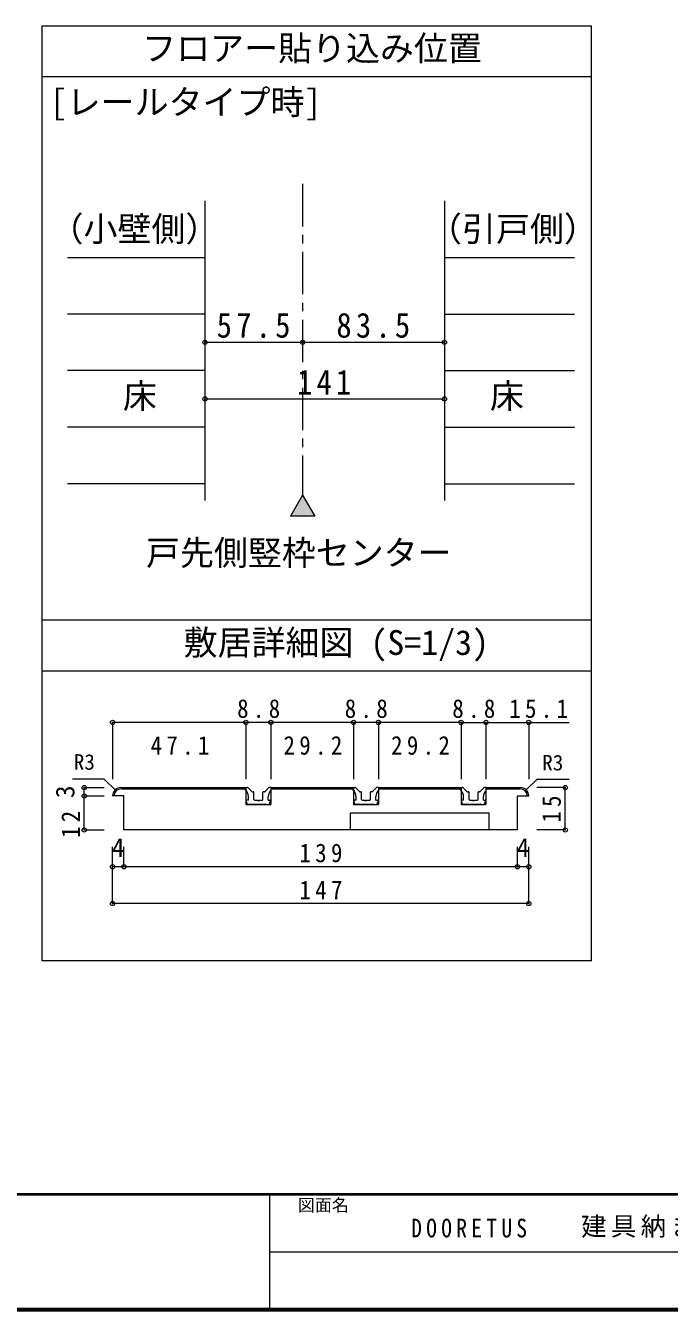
# Model space of a CAD drawing. Units: millimetres at full size, sheet at 1:5, with parts at other scales. Extents: x -957 to 993, y -689 to 708.
# Drawn here: x -126 to 253, y -689 to 68 of the extents above; entities that cross this region are included whole.
import ezdxf
from ezdxf.enums import TextEntityAlignment as Align

# ---------------------------------------------------------------- set-up
doc = ezdxf.new("R2010")
doc.units = ezdxf.units.MM
doc.header["$LTSCALE"] = 5
doc.header["$PDMODE"] = 32
doc.header["$PDSIZE"] = 2.5
doc.linetypes.add('CHAIN1', pattern=[8, 5, -1, 1, -1])
for name, color, linetype, lineweight in [('0-B_寸法', 7, 'Continuous', 9), ('F-0_補助線', 7, 'Continuous', 9), ('F-1_枠', 6, 'Continuous', 9)]:
    doc.layers.add(name, color=color, linetype=linetype, lineweight=lineweight)
doc.layers.add('F-A_文字', color=7, linetype='Continuous')
doc.styles.add('ＭＳ ゴシック', font='')
doc.styles.get('ＭＳ ゴシック').set_extended_font_data('MS Gothic')

msp = doc.modelspace()

# ---------------------------------------------------------------- linework, layer by layer
at = {"layer": '0-B_寸法'}
for p, q in [((-116.315, 68.058), (207.369, 68.058)), ((-116.315, 68.058), (-116.315, -482.581)), ((207.369, -482.581), (207.369, 68.058)), ((-116.315, 38.058), (207.369, 38.058)), ((-20.261, -35.143), (-20.261, -211.65)), ((120.739, -35.143), (120.739, -211.65)), ((-20.261, -118.397), (37.239, -118.397)), ((37.239, -118.397), (120.739, -118.397)), ((-20.261, -151.698), (120.739, -151.698)), ((37.239, -208.332), (30.101, -220.694)), ((37.239, -208.332), (44.376, -220.694)), ((44.376, -220.694), (30.101, -220.694)), ((207.369, -281.942), (-116.315, -281.942)), ((-116.315, -311.942), (207.369, -311.942)), ((3.835, -342.258), (-74.665, -342.258)), ((-74.665, -342.258), (-74.665, -375.591)), ((18.501, -342.258), (3.835, -342.258)), ((3.835, -342.258), (3.835, -375.591)), ((67.168, -342.258), (18.501, -342.258)), ((18.501, -342.258), (18.501, -375.591)), ((81.835, -342.258), (67.168, -342.258)), ((67.168, -342.258), (67.168, -375.591)), ((130.501, -342.258), (81.835, -342.258)), ((81.835, -342.258), (81.835, -375.591)), ((130.501, -342.258), (145.168, -342.258)), ((130.501, -342.258), (130.501, -375.591)), ((145.168, -342.258), (145.168, -375.591)), ((145.168, -342.258), (194.161, -342.258)), ((170.335, -342.258), (170.335, -375.591)), ((-79.665, -375.591), (-98.357, -375.591)), ((-79.665, -375.591), (-98.357, -375.591)), ((-73.201, -382.056), (-79.665, -375.591)), ((-73.201, -382.056), (-79.665, -375.591)), ((168.87, -382.056), (175.335, -375.591)), ((168.87, -382.056), (175.335, -375.591)), ((175.335, -375.591), (194.161, -375.591)), ((175.335, -375.591), (194.161, -375.591)), ((-91.332, -385.591), (-91.332, -380.591)), ((-91.332, -380.591), (-79.665, -380.591)), ((-91.332, -405.591), (-91.332, -385.591)), ((-91.332, -385.591), (-79.665, -385.591)), ((-67.999, -385.591), (-74.665, -385.591)), ((-67.999, -385.591), (-74.665, -385.591)), ((-69.666, -381.424), (3.835, -381.424)), ((-69.666, -381.424), (3.835, -381.424)), ((-69.665, -380.591), (3.835, -380.591)), ((-67.999, -405.591), (-67.999, -385.591)), ((3.668, -380.591), (4.573, -380.591)), ((3.668, -382.258), (3.668, -380.591)), ((3.668, -380.591), (4.573, -380.591)), ((7.271, -382.945), (5.162, -380.835)), ((7.271, -382.945), (5.162, -380.835)), ((5.335, -388.091), (5.335, -385.985)), ((7.625, -383.091), (8.168, -383.091)), ((7.625, -383.091), (8.168, -383.091)), ((8.501, -387.591), (8.501, -383.425)), ((13.835, -387.591), (13.835, -383.425)), ((14.711, -383.091), (14.168, -383.091)), ((14.711, -383.091), (14.168, -383.091)), ((15.064, -382.945), (17.174, -380.835)), ((15.064, -382.945), (17.174, -380.835)), ((17.001, -388.091), (17.001, -385.985)), ((18.668, -380.591), (17.763, -380.591)), ((18.501, -380.591), (67.168, -380.591)), ((18.501, -380.591), (18.501, -390.591)), ((18.501, -380.591), (67.168, -380.591)), ((18.501, -381.424), (67.168, -381.424)), ((18.501, -381.424), (67.168, -381.424)), ((67.001, -380.591), (67.906, -380.591)), ((67.001, -382.258), (67.001, -380.591)), ((67.001, -380.591), (67.906, -380.591)), ((67.168, -380.591), (67.168, -390.591)), ((70.605, -382.945), (68.495, -380.835)), ((70.605, -382.945), (68.495, -380.835)), ((68.668, -388.091), (68.668, -385.985)), ((70.958, -383.091), (71.501, -383.091)), ((70.958, -383.091), (71.501, -383.091)), ((71.835, -387.591), (71.835, -383.425)), ((77.168, -387.591), (77.168, -383.425)), ((78.044, -383.091), (77.501, -383.091)), ((78.044, -383.091), (77.501, -383.091)), ((78.398, -382.945), (80.507, -380.835)), ((78.398, -382.945), (80.507, -380.835)), ((80.335, -388.091), (80.335, -385.985)), ((82.001, -380.591), (81.096, -380.591)), ((81.835, -380.591), (81.835, -390.591)), ((81.835, -380.591), (130.501, -380.591)), ((81.835, -380.591), (130.501, -380.591)), ((81.835, -381.424), (130.501, -381.424)), ((81.835, -381.424), (130.501, -381.424)), ((130.335, -380.591), (131.239, -380.591)), ((130.335, -382.258), (130.335, -380.591)), ((130.335, -380.591), (131.239, -380.591)), ((130.501, -380.591), (130.501, -390.591)), ((133.938, -382.945), (131.829, -380.835)), ((133.938, -382.945), (131.829, -380.835)), ((132.001, -388.091), (132.001, -385.985)), ((134.292, -383.091), (134.835, -383.091)), ((134.292, -383.091), (134.835, -383.091)), ((135.168, -387.591), (135.168, -383.425)), ((140.501, -387.591), (140.501, -383.425)), ((141.377, -383.091), (140.835, -383.091)), ((141.377, -383.091), (140.835, -383.091)), ((141.731, -382.945), (143.84, -380.835)), ((141.731, -382.945), (143.84, -380.835)), ((143.668, -388.091), (143.668, -385.985)), ((145.335, -380.591), (144.43, -380.591)), ((145.168, -380.591), (145.168, -390.591)), ((145.168, -380.591), (165.335, -380.591)), ((145.168, -380.591), (165.335, -380.591)), ((145.168, -381.424), (165.335, -381.424)), ((145.168, -381.424), (165.335, -381.424)), ((163.668, -385.591), (170.335, -385.591)), ((163.668, -405.591), (163.668, -385.591)), ((163.668, -385.591), (170.335, -385.591)), ((191.859, -380.591), (175.192, -380.591)), ((191.859, -405.591), (191.859, -380.591)), ((3.835, -390.591), (18.501, -390.591)), ((3.835, -390.591), (18.501, -390.591)), ((4.835, -390.591), (4.025, -388.547)), ((4.835, -390.591), (4.025, -388.547)), ((5.335, -388.091), (4.335, -388.091)), ((5.335, -388.091), (4.335, -388.091)), ((6.668, -390.591), (4.835, -390.591)), ((6.668, -390.591), (4.835, -390.591)), ((6.668, -390.591), (7.001, -390.258)), ((6.668, -390.591), (7.001, -390.258)), ((7.001, -390.258), (7.335, -390.591)), ((7.001, -390.258), (7.335, -390.591)), ((15.001, -390.591), (7.335, -390.591)), ((15.001, -390.591), (7.335, -390.591)), ((11.168, -388.591), (11.668, -388.091)), ((11.168, -388.591), (11.668, -388.091)), ((11.668, -388.091), (13.335, -388.091)), ((11.668, -388.091), (13.335, -388.091)), ((15.335, -390.258), (15.001, -390.591)), ((15.335, -390.258), (15.001, -390.591)), ((15.668, -390.591), (15.335, -390.258)), ((15.668, -390.591), (15.335, -390.258)), ((15.668, -390.591), (17.501, -390.591)), ((15.668, -390.591), (17.501, -390.591)), ((17.001, -388.091), (18.001, -388.091)), ((17.001, -388.091), (18.001, -388.091)), ((17.501, -390.591), (18.311, -388.547)), ((17.501, -390.591), (18.311, -388.547)), ((67.168, -390.591), (81.835, -390.591)), ((67.168, -390.591), (81.835, -390.591)), ((68.168, -390.591), (67.358, -388.547)), ((68.168, -390.591), (67.358, -388.547)), ((68.668, -388.091), (67.668, -388.091)), ((68.668, -388.091), (67.668, -388.091)), ((70.001, -390.591), (68.168, -390.591)), ((70.001, -390.591), (68.168, -390.591)), ((70.001, -390.591), (70.335, -390.258)), ((70.001, -390.591), (70.335, -390.258)), ((70.335, -390.258), (70.668, -390.591)), ((70.335, -390.258), (70.668, -390.591)), ((78.335, -390.591), (70.668, -390.591)), ((78.335, -390.591), (70.668, -390.591)), ((74.501, -388.591), (75.001, -388.091)), ((74.501, -388.591), (75.001, -388.091)), ((75.001, -388.091), (76.668, -388.091)), ((75.001, -388.091), (76.668, -388.091)), ((78.668, -390.258), (78.335, -390.591)), ((78.668, -390.258), (78.335, -390.591)), ((79.001, -390.591), (78.668, -390.258)), ((79.001, -390.591), (78.668, -390.258)), ((79.001, -390.591), (80.835, -390.591)), ((79.001, -390.591), (80.835, -390.591)), ((80.335, -388.091), (81.335, -388.091)), ((80.335, -388.091), (81.335, -388.091)), ((80.835, -390.591), (81.644, -388.547)), ((80.835, -390.591), (81.644, -388.547)), ((130.501, -390.591), (145.168, -390.591)), ((130.501, -390.591), (145.168, -390.591)), ((131.501, -390.591), (130.691, -388.547)), ((131.501, -390.591), (130.691, -388.547)), ((132.001, -388.091), (131.001, -388.091)), ((132.001, -388.091), (131.001, -388.091)), ((133.335, -390.591), (131.501, -390.591)), ((133.335, -390.591), (131.501, -390.591)), ((133.335, -390.591), (133.668, -390.258)), ((133.335, -390.591), (133.668, -390.258)), ((133.668, -390.258), (134.001, -390.591)), ((133.668, -390.258), (134.001, -390.591)), ((141.668, -390.591), (134.001, -390.591)), ((141.668, -390.591), (134.001, -390.591)), ((137.835, -388.591), (138.335, -388.091)), ((137.835, -388.591), (138.335, -388.091)), ((138.335, -388.091), (140.001, -388.091)), ((138.335, -388.091), (140.001, -388.091)), ((142.001, -390.258), (141.668, -390.591)), ((142.001, -390.258), (141.668, -390.591)), ((142.335, -390.591), (142.001, -390.258)), ((142.335, -390.591), (142.001, -390.258)), ((142.335, -390.591), (144.168, -390.591)), ((142.335, -390.591), (144.168, -390.591)), ((143.668, -388.091), (144.668, -388.091)), ((143.668, -388.091), (144.668, -388.091)), ((144.168, -390.591), (144.978, -388.547)), ((144.168, -390.591), (144.978, -388.547)), ((65.335, -395.591), (147.001, -395.591)), ((147.001, -405.591), (147.001, -395.591)), ((-91.332, -405.591), (-79.665, -405.591)), ((163.668, -405.591), (-67.999, -405.591)), ((163.668, -405.591), (-67.999, -405.591)), ((191.859, -405.591), (175.192, -405.591)), ((-74.665, -427.258), (-74.665, -415.591)), ((-67.999, -427.258), (-67.999, -415.591)), ((163.668, -427.258), (163.668, -415.591)), ((170.335, -427.258), (170.335, -415.591)), ((-67.999, -427.258), (-74.665, -427.258)), ((-74.665, -448.924), (-74.665, -427.258)), ((163.668, -427.258), (-67.999, -427.258)), ((170.335, -427.258), (163.668, -427.258)), ((170.335, -448.924), (170.335, -427.258)), ((170.335, -448.924), (-74.665, -448.924)), ((207.369, -482.581), (-116.315, -482.581))]:
    msp.add_line(p, q, dxfattribs=at)
at = {"layer": '0-B_寸法', "linetype": 'CHAIN1'}
msp.add_line((37.239, -25.143), (37.239, -208.332), dxfattribs=at)
at = {"layer": '0-B_寸法', "color": 4}
for p, q in [((-101.161, -68.445), (-20.261, -68.445)), ((120.739, -68.445), (197.239, -68.445)), ((-20.261, -101.746), (-101.161, -101.746)), ((120.739, -101.746), (197.239, -101.746)), ((-20.261, -135.048), (-101.161, -135.048)), ((120.739, -135.048), (197.239, -135.048)), ((-20.261, -168.349), (-101.161, -168.349)), ((120.739, -168.349), (197.239, -168.349)), ((-20.261, -201.65), (-101.161, -201.65)), ((120.739, -201.65), (197.239, -201.65))]:
    msp.add_line(p, q, dxfattribs=at)
at = {"layer": '0-B_寸法'}
for points in [[(-69.665, -380.591), (3.835, -380.591), (3.835, -390.591)], [(18.668, -382.258), (18.668, -380.591), (17.763, -380.591)], [(82.001, -382.258), (82.001, -380.591), (81.096, -380.591)], [(145.335, -382.258), (145.335, -380.591), (144.43, -380.591)], [(9.001, -388.091), (10.668, -388.091), (11.168, -388.591)], [(9.001, -388.091), (10.668, -388.091), (11.168, -388.591)], [(72.335, -388.091), (74.001, -388.091), (74.501, -388.591)], [(72.335, -388.091), (74.001, -388.091), (74.501, -388.591)], [(135.668, -388.091), (137.335, -388.091), (137.835, -388.591)], [(135.668, -388.091), (137.335, -388.091), (137.835, -388.591)], [(65.335, -405.591), (65.335, -395.591), (147.001, -395.591)]]:
    msp.add_lwpolyline(points, dxfattribs=at)
for centre, major_axis, start_param, end_param in [((-69.665, -385.591), (5, 0), 1.5707963, 3.1415927), ((-69.665, -385.591), (5, 0), 1.5707963, 3.1415927), ((-69.665, -385.591), (4.167, 0), 1.5707963, 3.1415927), ((-69.665, -385.591), (4.167, 0), 1.5707963, 3.1415927), ((0.335, -385.985), (-5, 0), 3.1415927, 3.9826668), ((0.335, -385.985), (-5, 0), 3.1415927, 3.9826668), ((4.573, -381.425), (-0.833, 0), 3.9269908, 4.712389), ((4.573, -381.425), (-0.833, 0), 3.9269908, 4.712389), ((7.625, -382.591), (-0.5, 0), 0.7853982, 1.5707963), ((7.625, -382.591), (-0.5, 0), 0.7853982, 1.5707963), ((8.168, -383.425), (-0.333, 0), 3.1415927, 4.712389), ((8.168, -383.425), (-0.333, 0), 3.1415927, 4.712389), ((14.168, -383.425), (-0.333, 0), 4.712389, 6.2831853), ((14.168, -383.425), (-0.333, 0), 4.712389, 6.2831853), ((14.711, -382.591), (-0.5, 0), 1.5707963, 2.3561945), ((14.711, -382.591), (-0.5, 0), 1.5707963, 2.3561945), ((22.001, -385.985), (-5, 0), 5.4421111, 6.2831853), ((22.001, -385.985), (-5, 0), 5.4421111, 6.2831853), ((17.763, -381.425), (-0.833, 0), 4.712389, 5.4977871), ((17.763, -381.425), (-0.833, 0), 4.712389, 5.4977871), ((63.668, -385.985), (-5, 0), 3.1415927, 3.9826668), ((63.668, -385.985), (-5, 0), 3.1415927, 3.9826668), ((67.906, -381.425), (-0.833, 0), 3.9269908, 4.712389), ((67.906, -381.425), (-0.833, 0), 3.9269908, 4.712389), ((70.958, -382.591), (-0.5, 0), 0.7853982, 1.5707963), ((70.958, -382.591), (-0.5, 0), 0.7853982, 1.5707963), ((71.501, -383.425), (-0.333, 0), 3.1415927, 4.712389), ((71.501, -383.425), (-0.333, 0), 3.1415927, 4.712389), ((77.501, -383.425), (-0.333, 0), 4.712389, 6.2831853), ((77.501, -383.425), (-0.333, 0), 4.712389, 6.2831853), ((78.044, -382.591), (-0.5, 0), 1.5707963, 2.3561945), ((78.044, -382.591), (-0.5, 0), 1.5707963, 2.3561945), ((85.334, -385.985), (-5, 0), 5.4421111, 6.2831853), ((85.334, -385.985), (-5, 0), 5.4421111, 6.2831853), ((81.096, -381.425), (-0.833, 0), 4.712389, 5.4977871), ((81.096, -381.425), (-0.833, 0), 4.712389, 5.4977871), ((127.001, -385.985), (-5, 0), 3.1415927, 3.9826668), ((127.001, -385.985), (-5, 0), 3.1415927, 3.9826668), ((131.239, -381.425), (-0.833, 0), 3.9269908, 4.712389), ((131.239, -381.425), (-0.833, 0), 3.9269908, 4.712389), ((134.292, -382.591), (-0.5, 0), 0.7853982, 1.5707963), ((134.292, -382.591), (-0.5, 0), 0.7853982, 1.5707963), ((134.835, -383.425), (-0.333, 0), 3.1415927, 4.712389), ((134.835, -383.425), (-0.333, 0), 3.1415927, 4.712389), ((140.835, -383.425), (-0.333, 0), 4.712389, 6.2831853), ((140.835, -383.425), (-0.333, 0), 4.712389, 6.2831853), ((141.377, -382.591), (-0.5, 0), 1.5707963, 2.3561945), ((141.377, -382.591), (-0.5, 0), 1.5707963, 2.3561945), ((148.668, -385.985), (-5, 0), 5.4421111, 6.2831853), ((148.668, -385.985), (-5, 0), 5.4421111, 6.2831853), ((144.43, -381.425), (-0.833, 0), 4.712389, 5.4977871), ((144.43, -381.425), (-0.833, 0), 4.712389, 5.4977871), ((165.335, -385.591), (5, 0), 6.2831853, 7.8539816), ((165.335, -385.591), (5, 0), 6.2831853, 7.8539816), ((165.335, -385.591), (4.167, 0), 6.2831853, 7.8539816), ((165.335, -385.591), (4.167, 0), 6.2831853, 7.8539816), ((4.335, -388.425), (-0.333, 0), 4.712389, 6.6604557), ((4.335, -388.425), (-0.333, 0), 4.712389, 6.6604557), ((9.001, -387.591), (-0.5, 0), 6.2831853, 7.8539816), ((9.001, -387.591), (-0.5, 0), 6.2831853, 7.8539816), ((13.335, -387.591), (-0.5, 0), 1.5707963, 3.1415927), ((13.335, -387.591), (-0.5, 0), 1.5707963, 3.1415927), ((18.001, -388.425), (-0.333, 0), 2.7643223, 4.712389), ((18.001, -388.425), (-0.333, 0), 2.7643223, 4.712389), ((67.668, -388.425), (-0.333, 0), 4.712389, 6.6604557), ((67.668, -388.425), (-0.333, 0), 4.712389, 6.6604557), ((72.335, -387.591), (-0.5, 0), 6.2831853, 7.8539816), ((72.335, -387.591), (-0.5, 0), 6.2831853, 7.8539816), ((76.668, -387.591), (-0.5, 0), 1.5707963, 3.1415927), ((76.668, -387.591), (-0.5, 0), 1.5707963, 3.1415927), ((81.335, -388.425), (-0.333, 0), 2.7643223, 4.712389), ((81.335, -388.425), (-0.333, 0), 2.7643223, 4.712389), ((131.001, -388.425), (-0.333, 0), 4.712389, 6.6604557), ((131.001, -388.425), (-0.333, 0), 4.712389, 6.6604557), ((135.668, -387.591), (-0.5, 0), 6.2831853, 7.8539816), ((135.668, -387.591), (-0.5, 0), 6.2831853, 7.8539816), ((140.001, -387.591), (-0.5, 0), 1.5707963, 3.1415927), ((140.001, -387.591), (-0.5, 0), 1.5707963, 3.1415927), ((144.668, -388.425), (-0.333, 0), 2.7643223, 4.712389), ((144.668, -388.425), (-0.333, 0), 2.7643223, 4.712389)]:
    msp.add_ellipse(centre, major_axis=major_axis, ratio=0.999999, start_param=start_param, end_param=end_param, dxfattribs=at)
for p in [(-20.261, -118.397), (37.239, -118.397), (120.739, -118.397), (-20.261, -151.698), (120.739, -151.698), (-74.665, -342.258), (3.835, -342.258), (18.501, -342.258), (67.168, -342.258), (81.835, -342.258), (130.501, -342.258), (145.168, -342.258), (170.335, -342.258), (-91.332, -380.591), (-91.332, -385.591), (191.859, -380.591), (-91.332, -405.591), (191.859, -405.591), (-74.665, -427.258), (-67.999, -427.258), (163.668, -427.258), (170.335, -427.258), (-74.665, -448.924), (170.335, -448.924)]:
    msp.add_point(p, dxfattribs=at)
at = {"layer": '0-B_寸法', "color": 16}
msp.add_solid([(44.376, -220.694), (37.239, -208.332), (30.101, -220.694)], dxfattribs=at)
at = {"layer": 'F-1_枠'}
for p, q in [((992.782, -619.898), (-957.218, -619.898)), ((992.782, -620.731), (-957.218, -620.731)), ((17.782, -620.731), (17.782, -687.398)), ((17.782, -654.065), (991.115, -654.066)), ((992.782, -687.398), (-957.218, -687.398)), ((992.782, -688.231), (-957.218, -688.231)), ((992.782, -689.065), (-957.218, -689.065))]:
    msp.add_line(p, q, dxfattribs=at)

# ---------------------------------------------------------------- texts
at = {"layer": '0-B_寸法', "style": 'ＭＳ ゴシック'}
for s, height, p in [('フロアー貼り込み位置', 14.66, (-57.236, 43.058)), ('[レールタイプ時]', 14.66, (-111.644, 11.368)), ('（小壁側）', 14.66, (-111.771, -63.341)), ('（引戸側）', 14.66, (111.024, -63.341)), ('床', 14.66, (-68.609, -161.698)), ('床', 14.66, (147.489, -161.698)), ('戸先側竪枠センター', 14.66, (-55.026, -254.074)), ('敷居詳細図 (S=1/3)', 14.66, (-32.843, -306.933)), ('R3', 9.164, (-97.54, -372.863)), ('R3', 9.164, (178.24, -373.267)), ('4', 11, (-75.082, -424.758)), ('4', 11, (163.251, -424.758))]:
    msp.add_text(s, height=height, dxfattribs=at).set_placement(p, align=Align.BOTTOM_LEFT)
msp.add_text('3', height=11, rotation=90, dxfattribs=at).set_placement((-93.832, -386.841), align=Align.BOTTOM_LEFT)
at = {"layer": '0-B_寸法', "attachment_point": 7, "style": 'ＭＳ ゴシック'}
for s, insert, char_height in [('\\T1.28;\\W0.9;57.5', (-13.386, -115.897), 14.66), ('\\T1.28;\\W0.9;83.5', (57.114, -115.897), 14.66), ('\\T1.27;\\W0.9;141', (33.989, -149.198), 14.66), ('\\T1.38;\\W0.9;8.8', (-1.332, -339.758), 11), ('\\T1.38;\\W0.9;8.8', (62.001, -339.758), 11), ('\\T1.38;\\W0.9;8.8', (125.335, -339.758), 11), ('\\T1.38;\\W0.9;15.1', (158.845, -339.758), 11), ('\\T1.38;\\W0.9;47.1', (-52.29, -361.424), 11), ('\\T1.38;\\W0.9;29.2', (25.96, -361.424), 11), ('\\T1.38;\\W0.9;29.2', (89.293, -361.424), 11), ('\\T1.38;\\W0.9;139', (35.335, -424.758), 11), ('\\T1.38;\\W0.9;147', (35.335, -446.424), 11)]:
    msp.add_mtext(s, dxfattribs=dict(at, insert=insert, char_height=char_height))
at = {"layer": '0-B_寸法', "char_height": 11, "attachment_point": 7, "rotation": 90, "style": 'ＭＳ ゴシック'}
for s, insert in [('\\T1.36;\\W0.9;15', (189.359, -401.216)), ('\\T1.36;\\W0.9;12', (-93.832, -410.27))]:
    msp.add_mtext(s, dxfattribs=dict(at, insert=insert))
at = {"layer": 'F-0_補助線', "insert": (101.115, -645.731), "char_height": 11, "attachment_point": 7, "style": 'ＭＳ ゴシック'}
msp.add_mtext('\\T1.39;\\W0.85;DOORETUS', dxfattribs=at)
at = {"layer": 'F-A_文字', "style": 'ＭＳ ゴシック'}
msp.add_text('図面名', height=7.331, dxfattribs=at).set_placement((34.449, -632.398), align=Align.BOTTOM_LEFT)
at = {"layer": 'F-A_文字', "insert": (201.115, -645.731), "char_height": 11, "attachment_point": 7, "style": 'ＭＳ ゴシック'}
msp.add_mtext('\\T1.17;建具納まり図', dxfattribs=at)

doc.saveas('drawing.dxf')
